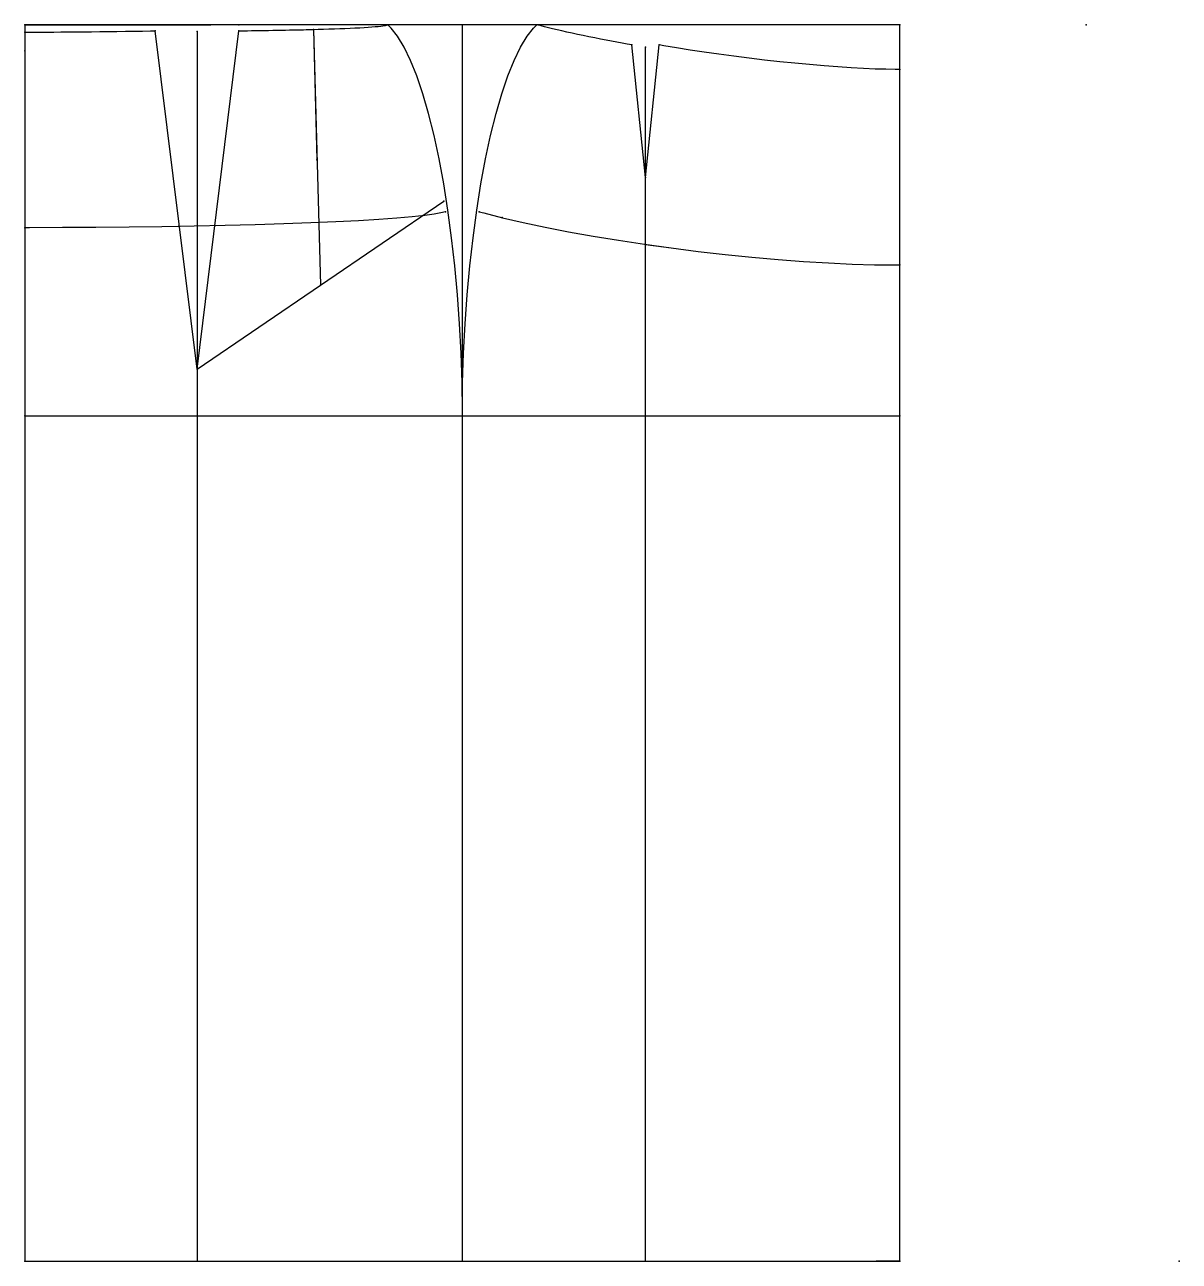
# Model space of a CAD drawing. Extents: x 0 to 620, y -664 to 0.
import ezdxf

# ---------------------------------------------------------------- set-up
doc = ezdxf.new("R2010")
doc.units = 0

msp = doc.modelspace()

# ---------------------------------------------------------------- linework, layer by layer
for p, q in [((0, 0), (100, 0)), ((0, 0), (100, 0)), ((0, 0), (0, -664)), ((470, 0), (0, 0)), ((0, 0), (100, 0)), ((0, 0), (100, 0)), ((0, 0), (100, 0)), ((0, 0), (100, 0)), ((0, 0), (100, 0)), ((0, 0), (100, 0)), ((0, 0), (100, 0)), ((0, 0), (100, 0)), ((0, 0), (100, 0)), ((0, 0), (100, 0)), ((0, 0), (100, 0)), ((0, 0), (100, 0)), ((0, 0), (100, 0)), ((0, 0), (100, 0)), ((0, 0), (100, 0)), ((0, 0), (100, 0)), ((235, -664), (235, 0)), ((470, -664), (470, 0)), ((92.535767, -185), (70.023346, -3.277681)), ((92.53595, -3.551149), (92.53595, -664)), ((92.536133, -185), (115.048553, -3.277681)), ((155.050461, -2.520424), (158.767746, -139.90094)), ((155.050461, -2.520424), (156.943848, -72.49482)), ((155.050461, -2.520424), (156.943848, -72.49482)), ((333.333344, -82.071289), (325.932098, -10.858891)), ((333.333344, -82.071289), (340.734589, -10.858891)), ((333.333344, -664), (333.333344, -12.071289)), ((92.536133, -185), (224.999374, -94.801888)), ((0, -210), (470, -210)), ((0, -664), (470, -664)), ((470, -664), (457.256683, -664))]:
    msp.add_line(p, q)
for points in [[(155.050461, -2.520424), (157.549683, -2.457967), (160.448502, -2.380329), (163.365372, -2.291897), (166.27536, -2.193424), (169.153656, -2.085752), (171.975739, -1.969798), (174.717468, -1.846551), (177.355499, -1.717064), (179.867325, -1.582441), (182.231491, -1.44383), (184.427856, -1.302414), (186.437637, -1.159401), (188.243729, -1.016009), (189.830704, -0.873462), (191.185043, -0.732976), (192.295166, -0.59575), (193.151611, -0.462955), (193.747055, -0.335724), (195, 0)], [(235, -210), (235, -207.5), (234.836716, -192.058105), (234.348282, -176.405106), (233.538849, -160.67453), (232.415314, -145.000595), (230.987289, -129.516937), (229.266922, -114.355728), (227.268936, -99.646324), (225.010345, -85.514236), (222.510422, -72.079971), (219.790497, -59.458145), (216.873779, -47.756516), (213.785156, -37.074898), (210.550964, -27.504356), (207.198822, -19.126585), (203.757294, -12.013107), (200.255798, -6.224564), (196.724152, -1.81036), (195, 0)], [(235, -210), (235, -207.5), (235.163284, -192.058105), (235.651718, -176.405106), (236.461151, -160.67453), (237.584686, -145.000595), (239.012711, -129.516937), (240.733078, -114.355728), (242.731064, -99.646324), (244.989655, -85.514236), (247.489578, -72.079971), (250.209503, -59.458145), (253.126221, -47.756516), (256.214844, -37.074898), (259.449036, -27.504356), (262.801178, -19.126585), (266.242706, -12.013107), (269.744202, -6.224564), (273.275848, -1.81036), (275, 0)], [(325.932098, -10.858891), (323.470001, -10.425278), (320.818115, -9.951129), (318.033966, -9.439528), (315.141357, -8.894833), (312.164917, -8.321698), (309.130005, -7.725006), (306.062592, -7.109853), (302.98877, -6.481483), (299.934875, -5.845263), (296.926849, -5.206616), (293.990417, -4.57099), (291.150635, -3.943812), (288.431671, -3.330432), (285.85675, -2.736079), (283.447906, -2.165827), (281.225586, -1.624543), (279.208832, -1.116843), (277.414825, -0.64706), (275, 0)], [(0, -4), (2.5, -4), (4.428621, -3.997077), (6.73546, -3.988332), (9.40083, -3.97384), (12.402, -3.953724), (15.713377, -3.928157), (19.306692, -3.897356), (23.151293, -3.861583), (27.214371, -3.821146), (31.461279, -3.776387), (35.855782, -3.72769), (40.360363, -3.675469), (44.936607, -3.620171), (49.545502, -3.562266), (54.147682, -3.502249), (58.703884, -3.440632), (63.175247, -3.377942), (67.523613, -3.314712), (70.023346, -3.277681)], [(115.048553, -3.277681), (117.548279, -3.24065), (119.573845, -3.21005), (121.698853, -3.176794), (123.905197, -3.141165), (126.174034, -3.103467), (128.486023, -3.064023), (130.821426, -3.023169), (133.160309, -2.981252), (135.482742, -2.938632), (137.76889, -2.895671), (139.999283, -2.852735), (142.154846, -2.810193), (144.217224, -2.768405), (146.168793, -2.727729), (147.992935, -2.688512), (149.674042, -2.651088), (151.19783, -2.615777), (152.551239, -2.58288), (155.050461, -2.520424)], [(470, -24), (467.5, -24), (462.380493, -23.945789), (456.689087, -23.78363), (450.474335, -23.5149), (443.789246, -23.141891), (436.690826, -22.667788), (429.239685, -22.096634), (421.499359, -21.433302), (413.535919, -20.683456), (405.417267, -19.853487), (397.212646, -18.950478), (388.992157, -17.982136), (380.825836, -16.956722), (372.783386, -15.882978), (364.933411, -14.770069), (357.342957, -13.627496), (350.076721, -12.465002), (343.196686, -11.292505), (340.734589, -10.858891)], [(225.923828, -100.418091), (223.509018, -101.06514), (219.9599, -101.797348), (214.808212, -102.523293), (208.09787, -103.236801), (199.886093, -103.931763), (190.242966, -104.602272), (179.250732, -105.242592), (167.003204, -105.847267), (153.604919, -106.411133), (139.170074, -106.92939), (123.821884, -107.397606), (107.69133, -107.811783), (90.916016, -108.168396), (73.638947, -108.464409), (56.007614, -108.697273), (38.172546, -108.865028), (20.285797, -108.966225), (2.5, -109.000008), (0, -109)], [(157.856705, -106.232201), (153.604919, -106.411133), (139.170074, -106.92939), (123.821884, -107.397606), (107.69133, -107.811783), (102.083664, -107.930992)], [(225.923828, -100.418091), (223.509018, -101.06514), (219.9599, -101.797348), (214.808212, -102.523293), (208.09787, -103.236801), (199.886093, -103.931763), (190.242966, -104.602272), (179.250732, -105.242592), (167.003204, -105.847267), (157.856705, -106.232201)], [(244.07666, -100.418091), (246.491486, -101.06514), (256.608765, -103.642601), (267.635834, -106.198082), (279.478638, -108.70977), (292.036102, -111.156235), (305.201141, -113.516617), (318.86142, -115.770775), (332.900391, -117.899467), (333.333313, -117.959572)], [(244.07666, -100.418091), (246.491486, -101.06514), (256.608765, -103.642601), (267.635834, -106.198082), (279.478638, -108.70977), (292.036102, -111.156235), (305.201141, -113.516617), (318.86142, -115.770775), (332.900391, -117.899467), (347.198212, -119.884537), (361.632996, -121.709053), (376.081604, -123.357452), (390.420654, -124.815651), (404.527832, -126.071228), (418.282928, -127.113472), (431.568481, -127.933487), (444.271088, -128.524261), (456.28241, -128.880783), (467.5, -128.999985), (470, -129)], [(83.034348, -108.303436), (73.638947, -108.464409), (56.007614, -108.697273), (38.172546, -108.865028), (20.285797, -108.966225), (2.5, -109.000008), (0, -109)], [(333.333313, -117.959572), (347.198212, -119.884537), (361.632996, -121.709053), (376.081604, -123.357452), (390.420654, -124.815651), (404.527832, -126.071228), (418.282928, -127.113472), (431.568481, -127.933487), (444.271088, -128.524261), (456.28241, -128.880783), (467.5, -128.999985), (470, -129)]]:
    msp.add_lwpolyline(points)
for p in [(0, 0), (0, 0), (0, 0), (0, 0), (0, 0), (0, 0), (0, 0), (0, 0), (0, 0), (0, 0), (0, 0), (0, 0), (0, 0), (0, 0), (0, 0), (0, 0), (0, 0), (0, 0), (0, 0), (0, 0), (0, 0), (0, 0), (0, 0), (0, 0), (0, 0), (0, 0), (0, 0), (0, 0), (0, 0), (70, 0), (92.5, 0), (115, 0), (195, 0), (235, 0), (275, 0), (470, 0), (570, 0), (0, -4), (70.023346, -3.277681), (92.53595, -3.551149), (115.048553, -3.277681), (155.050461, -2.520424), (155.050461, -2.520424), (155.050461, -2.520424), (325.932098, -10.858891), (333.333344, -12.071289), (340.734589, -10.858891), (0, -14), (470, -24), (156.943848, -72.49482), (333.333344, -82.071289), (224.999374, -94.801888), (157.85672, -106.232422), (157.85672, -106.232422), (213.399277, -102.673103), (225.923828, -100.418091), (244.07666, -100.418091), (256.417755, -103.593933), (0, -109), (83.034363, -108.303711), (102.083679, -107.931152), (333.333344, -117.959473), (470, -129), (158.767746, -139.90094), (92.536133, -185), (0, -210), (92.536133, -210), (235, -210), (470, -210), (0, -664), (92.53595, -664), (235, -664), (470, -664), (620, -664)]:
    msp.add_point(p)

doc.saveas('drawing.dxf')
